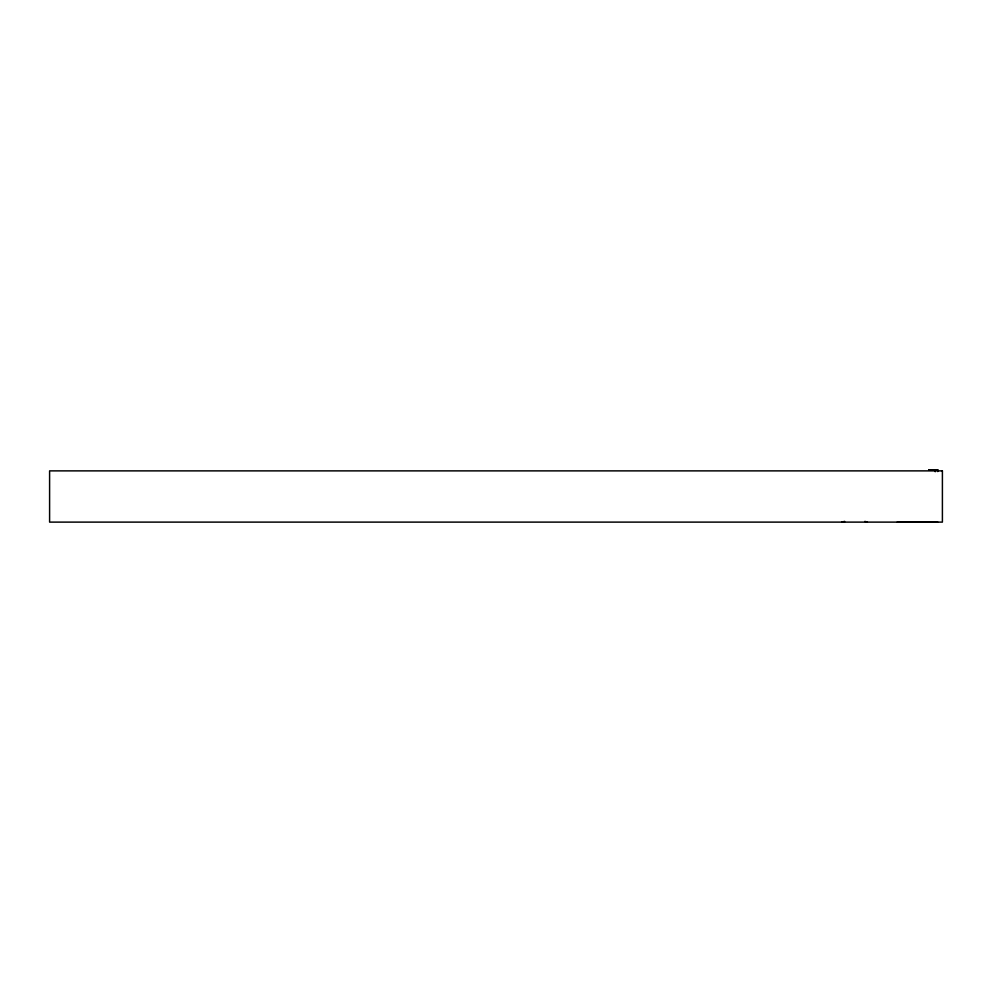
<?xml version="1.0" encoding="UTF-8"?>
<svg xmlns="http://www.w3.org/2000/svg" width="992" height="992" viewBox="0 0 992 992"><rect width="100%" height="100%" fill="white"/><g stroke="black" fill="none" stroke-linecap="round" stroke-linejoin="round"><path stroke-width="1.49" d="M934.948 470.084L937.75 469.91L937.75 471.56M934.662 470.084L937.75 469.935M844.502 522.114L842.096 522.114L843.349 521.742A106.045 65.584 89.9 0 1 844.601 521.358M842.096 522.114L843.349 521.742M934.352 470.084L937.75 470.072M934.055 470.084L937.341 470.084M933.757 470.084L937.043 470.084M933.447 470.084L936.733 470.084M933.137 470.084L936.436 470.084M932.84 470.084L936.126 470.084M932.542 470.084L935.828 470.084M932.244 470.084L935.53 470.084M931.959 470.084L935.245 469.886L935.245 471.721M931.674 470.084L935.245 469.886L928.735 470.084L935.245 469.886L931.401 470.084M931.128 470.084L935.245 469.886L928.884 470.084L935.245 469.886L930.868 470.084M930.632 470.084L935.245 469.886L929.058 470.084M930.397 470.084L935.245 469.886L929.169 470.084L935.245 469.886L930.174 470.084M929.975 470.084L935.245 469.886L929.442 470.084M929.603 470.084L935.245 469.886L929.777 470.084M897.227 522.09L937.75 522.114M864.838 521.408A106.045 65.584 89.9 0 1 867.38 522.139M942.4 470.878L49.6 470.878L49.6 522.114L942.4 522.114L942.4 470.878"/></g></svg>
